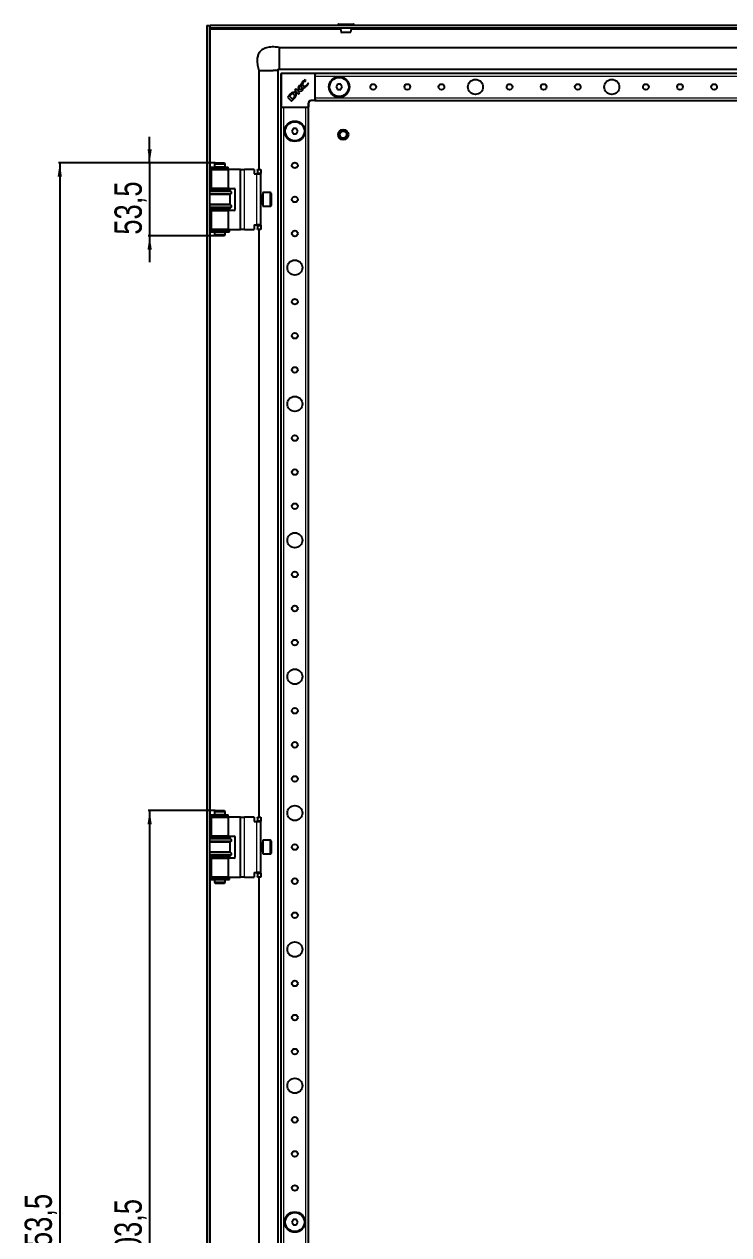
# Model space of a CAD drawing. Header units: millimetres. Extents: x -598 to 1638, y -1011 to 1043.
# Drawn here: x 578 to 1095, y -1 to 887 of the extents above; entities that cross this region are included whole.
import ezdxf

# ---------------------------------------------------------------- set-up
doc = ezdxf.new("R2010")
doc.units = ezdxf.units.MM
doc.layers.add('FORMAT', color=7, linetype='Continuous')
doc.styles.add('SLDTEXTSTYLE0', font='TXT', dxfattribs={"width": 0.75})
doc.dimstyles.new('SLDDIMSTYLE0', dxfattribs={"dimtxt": 20, "dimasz": 10, "dimexe": 0, "dimexo": 0.0625, "dimgap": 5, "dimtad": 2, "dimdec": 1, "dimrnd": 1e-09, "dimzin": 12, "dimdsep": 46, "dimtxsty": 'SLDTEXTSTYLE0', "dimsah": 1, "dimcen": 0.09, "dimadec": 0, "dimazin": 3, "dimtfac": 1, "dimtofl": 0, "dimtmove": 0, "dimatfit": 3, "dimfxl": 0, "dimfrac": 2, "dimtolj": 1, "dimtzin": 12, "dimarcsym": 0})
doc.dimstyles.new('SLDDIMSTYLE1', dxfattribs={"dimtxt": 20, "dimasz": 10, "dimexe": 0, "dimexo": 0.0625, "dimgap": 5, "dimtad": 2, "dimdec": 1, "dimrnd": 1e-09, "dimzin": 12, "dimdsep": 46, "dimtxsty": 'SLDTEXTSTYLE0', "dimsah": 1, "dimcen": 0.09, "dimadec": 0, "dimazin": 3, "dimtfac": 1, "dimtmove": 0, "dimatfit": 0, "dimfxl": 0, "dimfrac": 2, "dimtolj": 1, "dimtzin": 12, "dimarcsym": 0})

# ---------------------------------------------------------------- blocks, each defined once
blk = doc.blocks.new('_D_4')
at = {"layer": 'FORMAT'}
for p, q in [((670.24, 784.92), (670.24, 804.15)), ((718.31, 784.92), (669.24, 784.92)), ((670.24, 784.92), (670.24, 731.42)), ((718.31, 731.42), (669.24, 731.42)), ((670.24, 731.42), (670.24, 712.19))]:
    blk.add_line(p, q, dxfattribs=at)
for points in [[(670.24, 784.92), (671.77, 794.92), (668.7, 794.92)], [(670.24, 731.42), (668.7, 721.42), (671.77, 721.42)]]:
    blk.add_solid(points, dxfattribs=at)
at = {"layer": 'FORMAT', "insert": (644.45, 732.31), "char_height": 20, "attachment_point": 1, "rotation": 90, "style": 'SLDTEXTSTYLE0'}
blk.add_mtext('53,5', dxfattribs=at)
blk = doc.blocks.new('_D_7')
at = {"layer": 'FORMAT'}
for p, q in [((718.31, 784.92), (603.31, 784.92)), ((604.31, 784.92), (604.31, -768.58)), ((718.31, -768.58), (603.31, -768.58))]:
    blk.add_line(p, q, dxfattribs=at)
for points in [[(604.31, 784.92), (602.77, 774.92), (605.85, 774.92)], [(604.31, -768.58), (605.85, -758.58), (602.77, -758.58)]]:
    blk.add_solid(points, dxfattribs=at)
at = {"layer": 'FORMAT', "insert": (578.53, -32.47), "char_height": 20, "attachment_point": 1, "rotation": 90, "style": 'SLDTEXTSTYLE0'}
blk.add_mtext('1553,5', dxfattribs=at)
blk = doc.blocks.new('_D_9')
at = {"layer": 'FORMAT'}
for p, q in [((718.31, 309.92), (669.24, 309.92)), ((670.24, 309.92), (670.24, -293.58)), ((718.31, -293.58), (669.24, -293.58))]:
    blk.add_line(p, q, dxfattribs=at)
for points in [[(670.24, 309.92), (668.7, 299.92), (671.77, 299.92)], [(670.24, -293.58), (671.77, -283.58), (668.7, -283.58)]]:
    blk.add_solid(points, dxfattribs=at)
at = {"layer": 'FORMAT', "insert": (644.45, -25.08), "char_height": 20, "attachment_point": 1, "rotation": 90, "style": 'SLDTEXTSTYLE0'}
blk.add_mtext('603,5', dxfattribs=at)

msp = doc.modelspace()

# ---------------------------------------------------------------- linework, layer by layer
at = {"color": 7, "linetype": 'Continuous', "lineweight": 25}
for p, q in [((712.24, 885.67), (712.24, -869.33)), ((712.24, 885.67), (714.24, 885.67)), ((714.24, 885.67), (714.24, -869.33)), ((714.54, 883.67), (714.54, 885.67)), ((1503.94, 885.67), (714.54, 885.67)), ((1503.94, 883.67), (714.54, 883.67)), ((714.84, 883.07), (714.64, 883.67)), ((808.49, 886.42), (808.49, 885.67)), ((808.74, 886.67), (819.74, 886.67)), ((819.99, 885.67), (819.99, 886.42)), ((765.24, 869.67), (765.24, 853.83)), ((765.24, 869.67), (1453.24, 869.67)), ((750.24, 852.67), (751.22, 852.67)), ((750.24, 852.67), (750.24, 780.17)), ((751.22, 852.67), (753.67, 852.67)), ((753.67, 852.67), (757.24, 852.67)), ((757.24, 852.67), (760.81, 852.67)), ((764.24, 852.67), (764.24, -836.33)), ((765.24, 853.67), (1453.24, 853.67)), ((766.74, 825.97), (766.74, 850.37)), ((767.04, 850.67), (791.44, 850.67)), ((784.68, 845.12), (784.34, 845.81)), ((784.54, 844.99), (784.68, 845.12)), ((786.49, 843.55), (786.38, 843.44)), ((786.74, 843.04), (786.49, 843.55)), ((791.74, 850.67), (1426.74, 850.67)), ((791.74, 850.37), (791.74, 850.67)), ((791.74, 850.37), (791.74, 849.72)), ((791.74, 848.67), (791.74, 849.72)), ((791.74, 832.67), (791.74, 848.67)), ((773.38, 835.27), (771.39, 833.28)), ((773.63, 834.72), (772.91, 833.98)), ((777.44, 839.33), (776.39, 838.28)), ((776.39, 838.28), (779.35, 835.32)), ((778.83, 837.94), (777.44, 839.33)), ((779.32, 841.2), (778.83, 837.94)), ((779.17, 837.62), (781.83, 837.79)), ((780.41, 836.38), (779.17, 837.62)), ((780.11, 842), (779.32, 841.2)), ((779.35, 835.32), (780.41, 836.38)), ((779.64, 838.9), (780.11, 842)), ((783.11, 839.08), (779.64, 838.9)), ((781.83, 837.79), (783.11, 839.08)), ((808.09, 842.67), (806.93, 840.67)), ((806.93, 840.67), (808.09, 838.67)), ((810.4, 842.67), (808.09, 842.67)), ((808.09, 838.67), (810.4, 838.67)), ((811.55, 840.67), (810.4, 842.67)), ((810.4, 838.67), (811.55, 840.67)), ((771.39, 833.28), (774.35, 830.32)), ((772.91, 833.98), (775.09, 831.8)), ((774.35, 830.32), (776.24, 832.21)), ((775.09, 831.8), (775.75, 832.48)), ((776.24, 832.21), (776.26, 832.22)), ((786.74, 828.67), (786.74, 825.97)), ((791.44, 830.67), (788.74, 830.67)), ((791.74, 831.62), (791.74, 832.67)), ((791.74, 831.62), (791.74, 830.97)), ((791.74, 830.67), (791.74, 830.97)), ((791.74, 830.67), (1426.74, 830.67)), ((766.74, -809.33), (766.74, 825.67)), ((767.04, 825.67), (766.74, 825.67)), ((767.69, 825.67), (767.04, 825.67)), ((768.74, 825.67), (767.69, 825.67)), ((784.74, 825.67), (768.74, 825.67)), ((785.79, 825.67), (784.74, 825.67)), ((786.44, 825.67), (785.79, 825.67)), ((786.74, 825.67), (786.44, 825.67)), ((786.74, -809.33), (786.74, 825.67)), ((775.59, 810.17), (774.43, 808.17)), ((774.43, 808.17), (775.59, 806.17)), ((777.9, 810.17), (775.59, 810.17)), ((779.05, 808.17), (777.9, 810.17)), ((777.9, 806.17), (779.05, 808.17)), ((775.59, 806.17), (777.9, 806.17)), ((714.59, 781.87), (714.59, 780.97)), ((714.59, 781.87), (727.48, 781.87)), ((718.32, 784.92), (717.74, 783.92)), ((717.74, 783.92), (717.74, 781.92)), ((725.74, 783.92), (717.74, 783.92)), ((722.5, 781.92), (717.74, 781.92)), ((718.24, 781.92), (718.24, 781.87)), ((718.32, 784.92), (725.16, 784.92)), ((725.74, 781.92), (722.5, 781.92)), ((725.74, 783.92), (725.16, 784.92)), ((725.24, 781.87), (725.24, 781.92)), ((725.74, 781.92), (725.74, 783.92)), ((727.48, 781.87), (727.57, 781.87)), ((727.57, 780.97), (727.57, 781.87)), ((727.57, 781.87), (727.78, 781.87)), ((727.78, 780.97), (727.78, 781.87)), ((714.59, 780.97), (727.48, 780.97)), ((715.29, 780.17), (715.29, 766.17)), ((715.29, 780.17), (728.19, 780.17)), ((717.74, 780.92), (717.74, 780.17)), ((722.5, 780.92), (717.74, 780.92)), ((718.24, 780.97), (718.24, 780.92)), ((725.74, 780.92), (722.5, 780.92)), ((725.24, 780.92), (725.24, 780.97)), ((725.74, 780.17), (725.74, 780.92)), ((727.48, 780.97), (727.57, 780.97)), ((727.57, 780.97), (727.78, 780.97)), ((728.19, 766.17), (728.19, 780.17)), ((736.29, 780.17), (728.19, 780.17)), ((736.79, 780.17), (736.29, 780.17)), ((736.79, 736.17), (736.79, 780.17)), ((736.79, 780.17), (739.79, 780.17)), ((746.79, 780.17), (739.79, 780.17)), ((746.79, 780.17), (746.79, 776.87)), ((746.79, 776.87), (748.79, 776.87)), ((748.79, 776.87), (751.79, 776.87)), ((749.29, 780.17), (751.79, 780.17)), ((749.29, 779.67), (749.29, 780.17)), ((749.29, 779.67), (749.29, 777.67)), ((749.29, 777.17), (749.29, 777.67)), ((751.79, 777.17), (749.29, 777.17)), ((749.29, 777.17), (749.29, 776.87)), ((751.79, 780.17), (751.79, 779.67)), ((751.79, 779.67), (751.79, 777.67)), ((751.79, 777.67), (751.79, 777.17)), ((751.79, 776.87), (751.79, 777.17)), ((751.79, 739.47), (751.79, 776.87)), ((714.24, 765.17), (729.24, 765.17)), ((729.24, 764.57), (714.24, 764.57)), ((728.19, 766.17), (715.29, 766.17)), ((717.74, 766.17), (717.74, 765.17)), ((725.74, 765.17), (725.74, 766.17)), ((728.19, 766.17), (732.29, 766.17)), ((729.24, 764.57), (729.24, 765.17)), ((729.94, 763.88), (729.24, 764.57)), ((732.79, 765.67), (732.79, 750.67)), ((729.24, 761.77), (714.24, 761.77)), ((729.24, 761.77), (729.94, 762.45)), ((729.24, 754.57), (729.24, 761.77)), ((753.04, 761.17), (751.79, 761.17)), ((751.79, 755.17), (753.04, 755.17)), ((758.69, 763.17), (753.29, 763.17)), ((753.29, 763.17), (753.29, 753.17)), ((759.29, 762.57), (759.29, 753.77)), ((729.24, 754.57), (714.24, 754.57)), ((729.24, 751.77), (714.24, 751.77)), ((714.24, 751.17), (729.24, 751.17)), ((715.29, 750.17), (715.29, 736.17)), ((715.29, 750.17), (728.19, 750.17)), ((717.74, 751.17), (717.74, 750.17)), ((725.74, 750.17), (725.74, 751.17)), ((728.19, 736.17), (728.19, 750.17)), ((732.29, 750.17), (728.19, 750.17)), ((729.94, 753.88), (729.24, 754.57)), ((729.24, 751.77), (729.94, 752.46)), ((729.24, 751.17), (729.24, 751.77)), ((753.29, 753.17), (758.69, 753.17)), ((746.79, 739.47), (748.79, 739.47)), ((746.79, 739.47), (746.79, 736.17)), ((751.79, 739.47), (748.79, 739.47)), ((749.29, 739.47), (749.29, 739.17)), ((749.29, 739.17), (751.79, 739.17)), ((749.29, 738.67), (749.29, 739.17)), ((749.29, 738.67), (749.29, 736.67)), ((751.79, 739.17), (751.79, 739.47)), ((751.79, 739.17), (751.79, 738.67)), ((751.79, 738.67), (751.79, 736.67)), ((714.59, 735.37), (714.59, 734.47)), ((714.59, 735.37), (728.89, 735.37)), ((714.59, 734.47), (728.89, 734.47)), ((728.19, 736.17), (715.29, 736.17)), ((717.74, 736.17), (717.74, 735.42)), ((722.5, 735.42), (717.74, 735.42)), ((717.74, 734.42), (717.74, 732.42)), ((722.5, 734.42), (717.74, 734.42)), ((717.74, 732.42), (718.32, 731.42)), ((717.74, 732.42), (722.5, 732.42)), ((718.24, 735.42), (718.24, 735.37)), ((718.24, 734.47), (718.24, 734.42)), ((722.39, 731.42), (718.32, 731.42)), ((725.16, 731.42), (722.39, 731.42)), ((725.74, 735.42), (722.5, 735.42)), ((725.74, 734.42), (722.5, 734.42)), ((722.5, 732.42), (725.74, 732.42)), ((725.16, 731.42), (725.74, 732.42)), ((725.24, 735.37), (725.24, 735.42)), ((725.24, 734.42), (725.24, 734.47)), ((725.74, 735.42), (725.74, 736.17)), ((725.74, 732.42), (725.74, 734.42)), ((728.19, 736.17), (736.29, 736.17)), ((728.89, 734.47), (728.89, 735.37)), ((736.29, 736.17), (736.79, 736.17)), ((739.79, 736.17), (736.79, 736.17)), ((739.79, 736.17), (746.79, 736.17)), ((749.29, 736.17), (749.29, 736.67)), ((751.79, 736.17), (749.29, 736.17)), ((750.24, 736.17), (750.24, 305.17)), ((751.79, 736.67), (751.79, 736.17)), ((714.59, 306.87), (714.59, 305.97)), ((714.59, 306.87), (727.48, 306.87)), ((714.59, 305.97), (727.48, 305.97)), ((715.29, 305.17), (715.29, 291.17)), ((715.29, 305.17), (728.19, 305.17)), ((718.32, 309.92), (717.74, 308.92)), ((717.74, 308.92), (717.74, 306.92)), ((725.74, 308.92), (717.74, 308.92)), ((722.5, 306.92), (717.74, 306.92)), ((717.74, 305.92), (717.74, 305.17)), ((722.5, 305.92), (717.74, 305.92)), ((718.24, 306.92), (718.24, 306.87)), ((718.24, 305.97), (718.24, 305.92)), ((718.32, 309.92), (725.16, 309.92)), ((725.74, 306.92), (722.5, 306.92)), ((725.74, 305.92), (722.5, 305.92)), ((725.74, 308.92), (725.16, 309.92)), ((725.24, 306.87), (725.24, 306.92)), ((725.24, 305.92), (725.24, 305.97)), ((725.74, 306.92), (725.74, 308.92)), ((725.74, 305.17), (725.74, 305.92)), ((727.48, 306.87), (727.57, 306.87)), ((727.48, 305.97), (727.57, 305.97)), ((727.57, 305.97), (727.57, 306.87)), ((727.57, 306.87), (727.78, 306.87)), ((727.57, 305.97), (727.78, 305.97)), ((727.78, 305.97), (727.78, 306.87)), ((728.19, 291.17), (728.19, 305.17)), ((736.29, 305.17), (728.19, 305.17)), ((736.79, 305.17), (736.29, 305.17)), ((736.79, 261.17), (736.79, 305.17)), ((736.79, 305.17), (739.79, 305.17)), ((746.79, 305.17), (739.79, 305.17)), ((746.79, 305.17), (746.79, 301.87)), ((746.79, 301.87), (748.79, 301.87)), ((748.79, 301.87), (751.79, 301.87)), ((749.29, 305.17), (751.79, 305.17)), ((749.29, 304.67), (749.29, 305.17)), ((749.29, 304.67), (749.29, 302.67)), ((749.29, 302.17), (749.29, 302.67)), ((751.79, 302.17), (749.29, 302.17)), ((749.29, 302.17), (749.29, 301.87)), ((751.79, 305.17), (751.79, 304.67)), ((751.79, 304.67), (751.79, 302.67)), ((751.79, 302.67), (751.79, 302.17)), ((751.79, 301.87), (751.79, 302.17)), ((751.79, 264.47), (751.79, 301.87)), ((714.24, 290.17), (729.24, 290.17)), ((729.24, 289.57), (714.24, 289.57)), ((729.24, 286.77), (714.24, 286.77)), ((728.19, 291.17), (715.29, 291.17)), ((717.74, 291.17), (717.74, 290.17)), ((725.74, 290.17), (725.74, 291.17)), ((728.19, 291.17), (732.29, 291.17)), ((729.24, 289.57), (729.24, 290.17)), ((729.94, 288.88), (729.24, 289.57)), ((729.24, 286.77), (729.94, 287.45)), ((729.24, 279.57), (729.24, 286.77)), ((732.79, 290.67), (732.79, 275.67)), ((753.04, 286.17), (751.79, 286.17)), ((758.69, 288.17), (753.29, 288.17)), ((753.29, 288.17), (753.29, 278.17)), ((759.29, 287.57), (759.29, 278.77)), ((729.24, 279.57), (714.24, 279.57)), ((729.24, 276.77), (714.24, 276.77)), ((714.24, 276.17), (729.24, 276.17)), ((717.74, 276.17), (717.74, 275.17)), ((725.74, 275.17), (725.74, 276.17)), ((729.94, 278.88), (729.24, 279.57)), ((729.24, 276.77), (729.94, 277.46)), ((729.24, 276.17), (729.24, 276.77)), ((751.79, 280.17), (753.04, 280.17)), ((753.29, 278.17), (758.69, 278.17)), ((715.29, 275.17), (715.29, 261.17)), ((715.29, 275.17), (728.19, 275.17)), ((728.19, 261.17), (728.19, 275.17)), ((732.29, 275.17), (728.19, 275.17)), ((714.59, 260.37), (714.59, 259.47)), ((714.59, 260.37), (728.89, 260.37)), ((714.59, 259.47), (728.89, 259.47)), ((728.19, 261.17), (715.29, 261.17)), ((717.74, 261.17), (717.74, 260.42)), ((722.5, 260.42), (717.74, 260.42)), ((717.74, 259.42), (717.74, 257.42)), ((722.5, 259.42), (717.74, 259.42)), ((718.24, 260.42), (718.24, 260.37)), ((718.24, 259.47), (718.24, 259.42)), ((725.74, 260.42), (722.5, 260.42)), ((725.74, 259.42), (722.5, 259.42)), ((725.24, 260.37), (725.24, 260.42)), ((725.24, 259.42), (725.24, 259.47)), ((725.74, 260.42), (725.74, 261.17)), ((725.74, 257.42), (725.74, 259.42)), ((728.19, 261.17), (736.29, 261.17)), ((728.89, 259.47), (728.89, 260.37)), ((736.29, 261.17), (736.79, 261.17)), ((739.79, 261.17), (736.79, 261.17)), ((739.79, 261.17), (746.79, 261.17)), ((746.79, 264.47), (748.79, 264.47)), ((746.79, 264.47), (746.79, 261.17)), ((751.79, 264.47), (748.79, 264.47)), ((749.29, 264.47), (749.29, 264.17)), ((749.29, 264.17), (751.79, 264.17)), ((749.29, 263.67), (749.29, 264.17)), ((749.29, 263.67), (749.29, 261.67)), ((749.29, 261.17), (749.29, 261.67)), ((751.79, 261.17), (749.29, 261.17)), ((750.24, 261.17), (750.24, -244.83)), ((751.79, 264.17), (751.79, 264.47)), ((751.79, 264.17), (751.79, 263.67)), ((751.79, 263.67), (751.79, 261.67)), ((751.79, 261.67), (751.79, 261.17)), ((717.74, 257.42), (718.32, 256.42)), ((717.74, 257.42), (722.5, 257.42)), ((722.39, 256.42), (718.32, 256.42)), ((725.16, 256.42), (722.39, 256.42)), ((722.5, 257.42), (725.74, 257.42)), ((725.16, 256.42), (725.74, 257.42)), ((775.59, 10.17), (774.43, 8.17)), ((777.9, 10.17), (775.59, 10.17)), ((779.05, 8.17), (777.9, 10.17)), ((774.43, 8.17), (775.59, 6.17)), ((775.59, 6.17), (777.9, 6.17)), ((777.9, 6.17), (779.05, 8.17))]:
    msp.add_line(p, q, dxfattribs=at)
at = {"color": 8, "linetype": 'Continuous', "lineweight": 18}
for p, q in [((714.84, 781.87), (714.84, 883.07)), ((714.84, 883.07), (810.27, 883.07)), ((819.99, 886.42), (808.49, 886.42)), ((818.21, 883.07), (1400.27, 883.07)), ((767.04, 850.37), (766.74, 850.37)), ((767.04, 850.37), (767.04, 850.67)), ((767.04, 850.37), (767.04, 825.97)), ((791.44, 850.37), (767.04, 850.37)), ((791.44, 850.67), (791.44, 850.37)), ((791.44, 830.97), (791.44, 850.37)), ((791.74, 850.37), (791.44, 850.37)), ((791.74, 848.67), (1426.74, 848.67)), ((767.04, 825.97), (766.74, 825.97)), ((767.04, 825.97), (786.44, 825.97)), ((767.04, 825.97), (767.04, 825.67)), ((786.44, 825.97), (786.44, 828.67)), ((786.74, 828.67), (786.44, 828.67)), ((786.44, 825.97), (786.44, 825.67)), ((786.74, 825.97), (786.44, 825.97)), ((788.74, 830.97), (791.44, 830.97)), ((788.74, 830.67), (788.74, 830.97)), ((791.44, 830.97), (791.44, 830.67)), ((791.74, 830.97), (791.44, 830.97)), ((791.74, 832.67), (1426.74, 832.67)), ((768.74, -809.33), (768.74, 825.67)), ((784.74, -809.33), (784.74, 825.67)), ((727.48, 781.87), (727.48, 780.97)), ((714.84, 765.17), (714.84, 780.97)), ((736.29, 780.17), (736.29, 736.17)), ((739.79, 736.17), (739.79, 780.17)), ((748.79, 739.47), (748.79, 776.87)), ((751.79, 779.67), (749.29, 779.67)), ((749.29, 777.67), (751.79, 777.67)), ((729.94, 763.88), (714.24, 763.88)), ((729.94, 762.45), (714.24, 762.45)), ((753.04, 760.76), (753.04, 761.17)), ((753.04, 755.17), (753.04, 760.76)), ((758.69, 753.17), (758.69, 763.17)), ((729.94, 753.88), (714.24, 753.88)), ((729.94, 752.46), (714.24, 752.46)), ((714.84, 735.37), (714.84, 751.17)), ((751.79, 738.67), (749.29, 738.67)), ((714.84, 306.87), (714.84, 734.47)), ((749.29, 736.67), (751.79, 736.67)), ((714.84, 290.17), (714.84, 305.97)), ((727.48, 306.87), (727.48, 305.97)), ((736.29, 305.17), (736.29, 261.17)), ((739.79, 261.17), (739.79, 305.17)), ((748.79, 264.47), (748.79, 301.87)), ((751.79, 304.67), (749.29, 304.67)), ((749.29, 302.67), (751.79, 302.67)), ((729.94, 288.88), (714.24, 288.88)), ((729.94, 287.45), (714.24, 287.45)), ((753.04, 285.76), (753.04, 286.17)), ((753.04, 280.17), (753.04, 285.76)), ((758.69, 278.17), (758.69, 288.17)), ((729.94, 278.88), (714.24, 278.88)), ((729.94, 277.46), (714.24, 277.46)), ((714.84, 260.37), (714.84, 276.17)), ((714.84, -243.13), (714.84, 259.47)), ((751.79, 263.67), (749.29, 263.67)), ((749.29, 261.67), (751.79, 261.67))]:
    msp.add_line(p, q, dxfattribs=at)
at = {"color": 7, "linetype": 'Continuous', "lineweight": 25}
for centre, radius in [((809.24, 840.67), 7.5), ((809.24, 840.67), 7), ((909.24, 840.67), 5.5), ((1009.24, 840.67), 5.5), ((834.24, 840.67), 2.1), ((859.24, 840.67), 2.1), ((884.24, 840.67), 2.1), ((934.24, 840.67), 2.1), ((959.24, 840.67), 2.1), ((984.24, 840.67), 2.1), ((1034.24, 840.67), 2.1), ((1059.24, 840.67), 2.1), ((1084.24, 840.67), 2.1), ((776.74, 808.17), 7.5), ((776.74, 808.17), 7), ((812.24, 805.67), 3.75), ((812.24, 805.67), 3), ((812.24, 805.67), 2.5), ((776.74, 783.17), 2.1), ((776.74, 758.17), 2.1), ((776.74, 733.17), 2.1), ((776.74, 708.17), 5.5), ((776.74, 683.17), 2.1), ((776.74, 658.17), 2.1), ((776.74, 633.17), 2.1), ((776.74, 608.17), 5.5), ((776.74, 583.17), 2.1), ((776.74, 558.17), 2.1), ((776.74, 533.17), 2.1), ((776.74, 508.17), 5.5), ((776.74, 483.17), 2.1), ((776.74, 458.17), 2.1), ((776.74, 433.17), 2.1), ((776.74, 408.17), 5.5), ((776.74, 383.17), 2.1), ((776.74, 358.17), 2.1), ((776.74, 333.17), 2.1), ((776.74, 308.17), 5.5), ((776.74, 283.17), 2.1), ((776.74, 258.17), 2.1), ((776.74, 233.17), 2.1), ((776.74, 208.17), 5.5), ((776.74, 183.17), 2.1), ((776.74, 158.17), 2.1), ((776.74, 133.17), 2.1), ((776.74, 108.17), 5.5), ((776.74, 83.17), 2.1), ((776.74, 58.17), 2.1), ((776.74, 33.17), 2.1), ((776.74, 8.17), 7.5), ((776.74, 8.17), 7)]:
    msp.add_circle(centre, radius, dxfattribs=at)
for centre, radius, start, end in [((808.74, 886.42), 0.25, 90, 180), ((811.13, 881.17), 0.5, 195.31604, 270.02276), ((817.35, 881.17), 0.5, 269.99815, 345.40011), ((819.74, 886.42), 0.25, 0, 90), ((767.04, 850.37), 0.3, 90, 180), ((784.25, 842.67), 1.97, 128.45405, 215.887), ((791.44, 850.37), 0.3, 360, 90), ((777.04, 832.06), 4.87, 110.34448, 138.77765), ((777.81, 830.25), 6.12, 126.98881, 133.07444), ((783.81, 843.07), 1.94, 233.30966, 322.34638), ((767.04, 825.97), 0.3, 180, 270), ((786.44, 825.97), 0.3, 270, 0), ((788.74, 828.67), 2, 90, 180), ((791.44, 830.97), 0.3, 270, 360), ((729.24, 763.17), 1, 314.427, 45.573), ((732.29, 765.67), 0.5, 0, 90), ((753.04, 761.42), 0.25, 270, 360), ((753.04, 754.92), 0.25, 0, 90), ((758.69, 762.57), 0.6, 0, 90), ((729.24, 753.17), 1, 314.427, 45.573), ((732.29, 750.67), 0.5, 270, 0), ((758.69, 753.77), 0.6, 270, 360), ((729.24, 288.17), 1, 314.427, 45.573), ((732.29, 290.67), 0.5, 0, 90), ((753.04, 286.42), 0.25, 270, 360), ((758.69, 287.57), 0.6, 0, 90), ((729.24, 278.17), 1, 314.427, 45.573), ((732.29, 275.67), 0.5, 270, 0), ((753.04, 279.92), 0.25, 0, 90), ((758.69, 278.77), 0.6, 270, 360)]:
    msp.add_arc(centre, radius, start, end, dxfattribs=at)
at = {"color": 8, "linetype": 'Continuous', "lineweight": 18}
msp.add_arc((788.74, 828.67), 2.3, 90, 180, dxfattribs=at)
at = {"color": 7, "linetype": 'Continuous', "lineweight": 25}
for points, knots in [([(714.54, 883.97), (714.51, 884.05), (714.4, 884.37), (714.28, 884.94), (714.25, 885.42), (714.24, 885.67)], [0, 0, 0, 0, 0.141742, 0.566203, 1, 1, 1, 1]), ([(714.54, 883.67), (714.59, 883.67), (714.64, 883.6), (714.74, 883.38), (714.79, 883.23), (714.84, 883.07)], [0, 0, 0, 0, 0.5, 0.5, 1, 1, 1, 1]), ([(810.22, 883.67), (810.22, 883.54), (810.24, 882.62), (810.46, 881.76), (810.65, 881.02)], [0, 0, 0, 0, 0.14185, 1, 1, 1, 1]), ([(812.54, 880.67), (812.35, 880.67), (811.88, 880.67), (811.33, 880.67), (811.2, 880.67), (811.14, 880.67)], [0, 0, 0, 0, 0.256553, 0.627981, 1, 1, 1, 1]), ([(817.35, 880.67), (817.31, 880.67), (817.23, 880.67), (816.67, 880.67), (815.86, 880.67), (814.87, 880.67), (813.81, 880.67), (813.02, 880.67), (812.63, 880.67), (812.54, 880.67)], [0, 0, 0, 0, 0.158514, 0.317278, 0.475863, 0.634247, 0.792477, 0.950708, 1, 1, 1, 1]), ([(817.83, 881.02), (818.02, 881.76), (818.24, 882.62), (818.26, 883.54), (818.26, 883.67)], [0, 0, 0, 0, 0.85815, 1, 1, 1, 1]), ([(765.24, 869.67), (763.51, 869.84), (760.37, 870.14), (756.05, 869.62), (752.61, 868.2), (750.4, 865.88), (749.32, 863.11), (749, 860.07), (749.29, 856.5), (749.91, 854.02), (750.24, 852.67)], [0, 0, 0, 0, 0.176713, 0.320911, 0.440308, 0.54837, 0.6374, 0.738878, 0.858543, 1, 1, 1, 1]), ([(764.13, 852.67), (764.1, 852.67), (764.01, 852.67), (763.56, 852.67), (763.26, 852.67)], [0, 0, 0, 0, 0.356727, 1, 1, 1, 1]), ([(764.2, 852.67), (764.22, 852.81), (764.25, 853.05), (764.38, 853.25), (764.5, 853.34), (764.55, 853.44), (764.57, 853.51), (764.59, 853.57), (764.6, 853.61), (764.62, 853.64), (764.65, 853.69), (764.71, 853.74), (764.83, 853.8), (765.02, 853.84), (765.16, 853.83), (765.24, 853.83)], [0, 0, 0, 0, 0.233411, 0.418546, 0.549351, 0.595026, 0.631329, 0.647111, 0.661994, 0.676639, 0.691742, 0.725563, 0.766794, 0.872627, 1, 1, 1, 1]), ([(764.24, 852.67), (764.39, 852.89), (764.66, 853.3), (765.06, 853.56), (765.24, 853.67)], [0, 0, 0, 0, 0.5615605, 1, 1, 1, 1]), ([(782.61, 844.57), (782.28, 844.2), (781.67, 843.51), (781.11, 842.34), (780.98, 841.4), (781.13, 840.75), (781.32, 840.52), (781.41, 840.41)], [0, 0, 0, 0, 0.315674, 0.58952, 0.813199, 0.909026, 1, 1, 1, 1]), ([(784.34, 845.81), (784.01, 845.63), (783.38, 845.29), (782.85, 844.8), (782.61, 844.57)], [0, 0, 0, 0, 0.5368, 1, 1, 1, 1]), ([(783.03, 844.21), (783.29, 844.43), (783.73, 844.81), (784.3, 844.93), (784.54, 844.99)], [0, 0, 0, 0, 0.5796082, 1, 1, 1, 1]), ([(786.38, 843.44), (786.24, 843.13), (785.97, 842.56), (785.55, 842.1), (785.35, 841.89)], [0, 0, 0, 0, 0.547643, 1, 1, 1, 1]), ([(776.12, 835.05), (776.02, 835.14), (775.85, 835.31), (775.57, 835.49), (775.3, 835.58), (774.97, 835.58), (774.57, 835.43), (774.29, 835.24), (774.13, 835.14)], [0, 0, 0, 0, 0.176808, 0.319231, 0.43938, 0.552395, 0.749205, 1, 1, 1, 1]), ([(777.39, 833.55), (777.5, 833.76), (777.71, 834.15), (777.82, 834.78), (777.78, 835.37), (777.58, 835.91), (777.22, 836.34), (776.71, 836.63), (776.05, 836.75), (775.6, 836.67), (775.35, 836.62)], [0, 0, 0, 0, 0.138091, 0.265455, 0.384013, 0.496103, 0.605759, 0.71979, 0.847662, 1, 1, 1, 1]), ([(775.75, 832.48), (775.94, 832.68), (776.29, 833.04), (776.62, 833.58), (776.68, 834.03), (776.61, 834.37), (776.42, 834.73), (776.23, 834.94), (776.12, 835.05)], [0, 0, 0, 0, 0.274676, 0.503042, 0.607381, 0.716579, 0.843412, 1, 1, 1, 1]), ([(781.41, 840.41), (781.57, 840.27), (781.9, 839.99), (782.6, 839.82), (783.48, 839.95), (784.55, 840.52), (785.24, 841.16), (785.64, 841.53)], [0, 0, 0, 0, 0.130532, 0.266031, 0.423997, 0.666819, 1, 1, 1, 1]), ([(785.64, 841.53), (785.88, 841.8), (786.31, 842.26), (786.61, 842.81), (786.74, 843.04)], [0, 0, 0, 0, 0.5776526, 1, 1, 1, 1]), ([(776.26, 832.22), (776.33, 832.3), (776.49, 832.46), (776.64, 832.63), (776.71, 832.71)], [0, 0, 0, 0, 0.486421, 1, 1, 1, 1]), ([(776.71, 832.71), (776.85, 832.86), (777.09, 833.13), (777.3, 833.42), (777.39, 833.55)], [0, 0, 0, 0, 0.55183, 1, 1, 1, 1])]:
    msp.add_open_spline(points, degree=3, knots=knots, dxfattribs=at)
at = {"color": 8, "linetype": 'Continuous', "lineweight": 18}
for points, knots in [([(810.68, 881.05), (810.67, 881.05), (810.61, 881.05), (810.92, 881.05), (811.5, 881.05), (812.05, 881.05), (812.27, 881.05)], [0, 0, 0, 0, 0.083271, 0.424284, 0.764725, 1, 1, 1, 1]), ([(812.27, 881.05), (812.38, 881.05), (812.83, 881.05), (813.35, 881.05), (814.15, 881.05), (814.97, 881.05), (816.11, 881.05), (817.06, 881.05), (817.65, 881.05), (817.9, 881.05), (817.83, 881.05), (817.82, 881.05)], [0, 0, 0, 0, 0.048751, 0.204942, 0.205393, 0.362034, 0.518827, 0.675799, 0.832923, 0.989778, 1, 1, 1, 1])]:
    msp.add_open_spline(points, degree=3, knots=knots, dxfattribs=at)
at = {"color": 7, "linetype": 'Continuous', "lineweight": 25}
msp.add_open_spline([(763.26, 852.67), (762.93, 852.67), (762.27, 852.67), (761.3, 852.67), (760.81, 852.67)], degree=3, dxfattribs=at)

# ---------------------------------------------------------------- dimensions: what is measured, and where the dimension line sits
at = {"layer": 'FORMAT'}
for base, p1, p2, dimstyle, picture, middle in [((670.24, 731.42), (718.32, 784.92), (718.32, 731.42), 'SLDDIMSTYLE1', '_D_4', (670.24, 758.17)), ((604.31, -768.58), (718.32, 784.92), (718.32, -768.58), 'SLDDIMSTYLE0', '_D_7', (604.31, 8.17)), ((670.24, -293.58), (718.32, 309.92), (718.32, -293.58), 'SLDDIMSTYLE0', '_D_9', (670.24, 8.17))]:
    dim = msp.add_linear_dim(base=base, p1=p1, p2=p2, angle=90, dimstyle=dimstyle, dxfattribs=at)
    dim.commit()
    dim.dimension.update_dxf_attribs({"geometry": picture, "text_midpoint": middle, "dimtype": 160})

doc.saveas('drawing.dxf')
